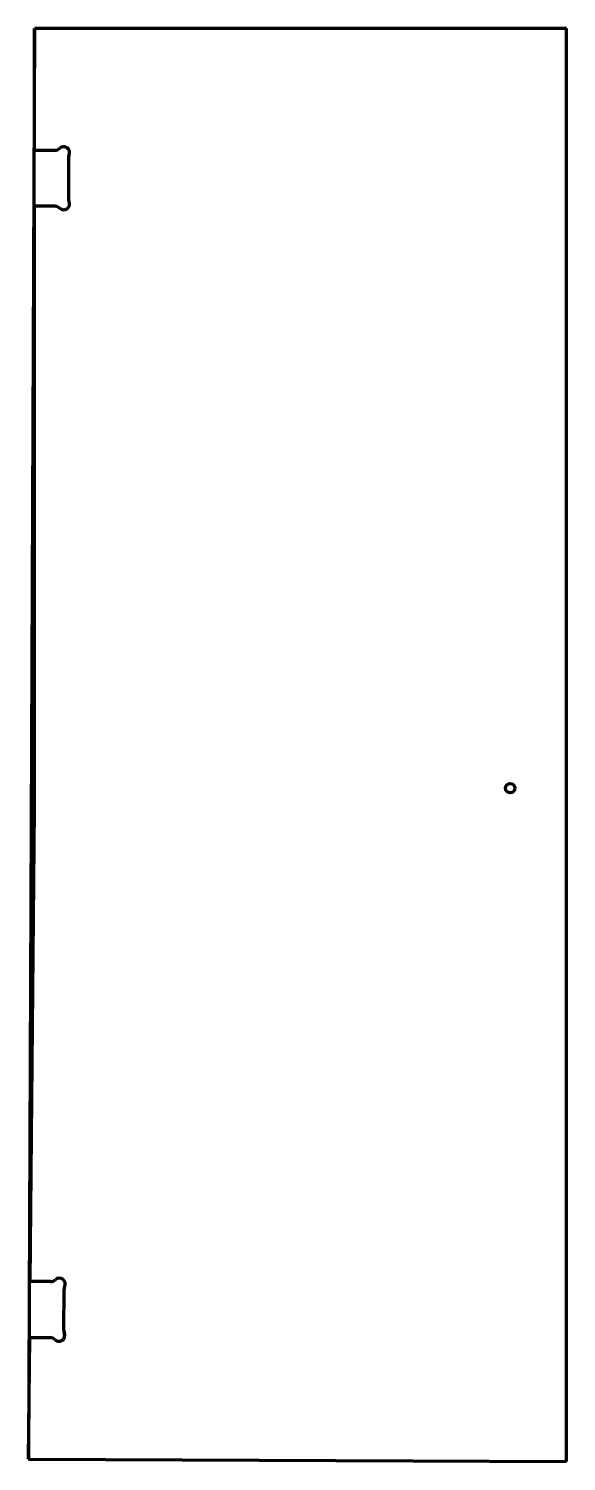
# Model space of a CAD drawing. Header units: inches. Extents: x 0 to 28.8, y 0 to 76.6.
import ezdxf

# ---------------------------------------------------------------- set-up
doc = ezdxf.new("R2010")
doc.units = ezdxf.units.IN
doc.header["$MEASUREMENT"] = 0
doc.layers.add('1', color=7, linetype='Continuous')

msp = doc.modelspace()

# ---------------------------------------------------------------- linework, layer by layer
at = {"color": 7, "lineweight": 90}
for p, q in [((0.312, 76.625), (0, 0.125)), ((0.312, 70.125), (0.312, 76.625)), ((28.75, 76.625), (0.312, 76.625)), ((28.75, 0), (28.75, 76.625)), ((0.312, 34.875), (0.312, 67.125)), ((0.085, 9.625), (0.312, 34.875)), ((0, 0.125), (0.058, 6.625)), ((0, 0.125), (28.75, 0))]:
    msp.add_line(p, q, dxfattribs=at)
at = {"layer": '1', "color": 7, "lineweight": 90}
for p, q in [((0.312, 76.625), (0, 0.125)), ((0.312, 70.125), (1.403, 70.125)), ((2.125, 69.714), (2.125, 67.536)), ((1.403, 67.125), (0.312, 67.125)), ((1.176, 9.615), (0.085, 9.625)), ((1.875, 7.02), (1.894, 9.197)), ((0.058, 6.625), (1.149, 6.615))]:
    msp.add_line(p, q, dxfattribs=at)
at = {"layer": '1', "color": 1, "lineweight": 90}
msp.add_line((0.312, 76.625), (0, 0.125), dxfattribs=at)
msp.add_circle((25.75, 36), 0.25, dxfattribs=at)
at = {"layer": '1', "color": 7, "lineweight": 90}
for centre, radius, start, end in [((1.403, 70.5), 0.375, 270, 313.34176), ((1.875, 70), 0.312, 335.38002, 493.34176), ((2.5, 69.714), 0.375, 155.38002, 180), ((2.5, 67.536), 0.375, 180, 204.61998), ((1.403, 66.75), 0.375, 46.65824, 90), ((1.875, 67.25), 0.312, 226.65824, 384.61998), ((1.179, 9.99), 0.375, 269.48476, 312.82652), ((1.647, 9.486), 0.312, 334.86479, 492.82652), ((2.269, 9.194), 0.375, 154.86479, 179.48476), ((2.25, 7.017), 0.375, 179.48476, 204.10474), ((1.146, 6.24), 0.375, 46.14301, 89.48476), ((1.622, 6.736), 0.312, 226.14301, 384.10474)]:
    msp.add_arc(centre, radius, start, end, dxfattribs=at)

doc.saveas('drawing.dxf')
